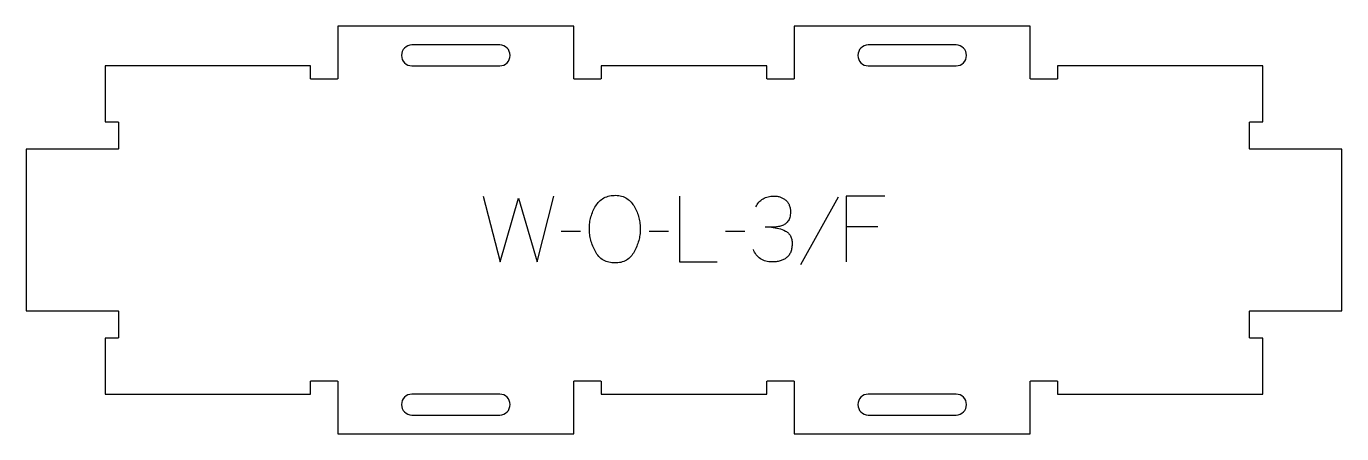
# Model space of a CAD drawing. Extents: x 0 to 600, y 0 to 186.
import ezdxf

# ---------------------------------------------------------------- set-up
doc = ezdxf.new("R2010")
doc.units = 0
for name, color, linetype in [('1_ANYTOOL_1MMDEEP_LABELS_S', 2, 'CONTINUOUS'), ('3_ANYTOOL_CUTTHROUGH_INSID', 4, 'CONTINUOUS'), ('4_ANYTOOL_CUTTHROUGH_OUTSI', 5, 'CONTINUOUS')]:
    doc.layers.add(name, color=color, linetype=linetype)

msp = doc.modelspace()

# ---------------------------------------------------------------- linework, layer by layer
at = {"layer": '1_ANYTOOL_1MMDEEP_LABELS_S'}
for p, q in [((370.014286, 107.728572), (352.828572, 76.957143)), ((252.585714, 92.085715), (243.8, 92)), ((292.614286, 92.085715), (283.828572, 92)), ((327.5, 92.085715), (318.714286, 92)), ((388.1, 94.228572), (373.614286, 94.228572))]:
    msp.add_line(p, q, dxfattribs=at)
for points in [[(208.228572, 108.2), (215.942857, 78.2), (224.385714, 107.3), (232.871429, 78.2), (240.371429, 108.2)], [(297.757143, 108.2), (297.757143, 78.2), (314.857143, 78.2)], [(391.271429, 108.2), (373.614286, 108.2), (373.614286, 78.2)]]:
    msp.add_lwpolyline(points, dxfattribs=at)
msp.add_lwpolyline([(268.657143, 108.542858, -0.064784), (271.331098, 108.194936, -0.088904), (273.757143, 107.064286, -0.05419), (275.679708, 105.372156, -0.051179), (277.207143, 103.314286, -0.041653), (278.389342, 100.885514, -0.036749), (279.178572, 98.3, -0.024892), (279.636351, 95.680737, -0.030823), (279.8, 93.028572, -0.034269), (279.62348, 90.456075, -0.031918), (279.108929, 87.928572, -0.031725), (278.220742, 85.319175, -0.026303), (277.035714, 82.828572, -0.058719), (275.511934, 80.666824, -0.077745), (273.473214, 79.003572, -0.077243), (270.986226, 78.024734, -0.055252), (268.314286, 77.728572, -0.054051), (265.560361, 78.027151, -0.077615), (262.994643, 79.025, -0.078558), (260.91957, 80.712074, -0.060481), (259.378572, 82.914286, -0.02629), (258.191911, 85.453505, -0.031299), (257.305357, 88.110715, -0.031469), (256.790319, 90.69753, -0.033416), (256.614286, 93.328572, -0.032847), (256.792964, 96.04552, -0.035049), (257.3375, 98.7125, -0.03503), (258.253474, 101.289539, -0.032231), (259.507143, 103.721429, -0.062518), (261.129032, 105.788523, -0.074052), (263.241072, 107.3375, -0.072322), (265.867925, 108.268391, -0.049083)], format="xyb", close=True, dxfattribs=at)
for points in [[(332.471429, 103.271429, -0.060092), (333.859646, 105.357562, -0.080583), (335.760714, 106.967858, -0.079919), (338.11678, 107.915623, -0.055798), (340.657143, 108.2, -0.035013), (342.213043, 108.090913, -0.047512), (343.726786, 107.728572, -0.048382), (345.016211, 107.142532, -0.050886), (346.164286, 106.314286, -0.060051), (347.09019, 105.267498, -0.058597), (347.744643, 104.032143, -0.056917), (348.140773, 102.521228, -0.03878), (348.242857, 100.957143, -0.02544), (348.179842, 99.719426, -0.041152), (347.953572, 98.503572, -0.042175), (347.609758, 97.563301, -0.059142), (347.085714, 96.714286, -0.068767), (345.795018, 95.481791, -0.072211), (344.214286, 94.657143, -0.043093), (342.387174, 94.18955, -0.035742), (340.507143, 94.014286, -0.002283), (338.653679, 93.982893, -0.003092), (336.8, 93.971429)], [(339.585714, 93.971429, -0.052004), (342.918797, 93.458626, -0.057563), (346.057143, 92.235715, -0.070633), (347.331679, 91.311111, -0.079113), (348.275, 90.055358, -0.075641), (348.851788, 88.400499, -0.046128), (349.014286, 86.642858, -0.033924), (348.880689, 84.676083, -0.057836), (348.392857, 82.775, -0.060832), (347.63388, 81.346026, -0.072757), (346.528572, 80.171429, -0.05358), (345.13398, 79.290347, -0.043301), (343.592857, 78.692858, -0.042335), (341.694369, 78.310608, -0.028525), (339.757143, 78.2, -0.059964), (337.045642, 78.526358, -0.089395), (334.571429, 79.625, -0.089624), (332.647261, 81.509447, -0.061164), (331.357143, 83.9)]]:
    msp.add_lwpolyline(points, format="xyb", dxfattribs=at)
at = {"layer": '3_ANYTOOL_CUTTHROUGH_INSID'}
for points in [[(175.75, 167.5), (215.75, 167.5, 1), (215.75, 177), (175.75, 177, 1)], [(383.75, 167.5), (423.75, 167.5, 1), (423.75, 177), (383.75, 177, 1)], [(175.75, 18, 1), (175.75, 8.5), (215.75, 8.5, 0.414214), (220.5, 13.25, 0.414214), (215.75, 18)], [(383.75, 18, 1), (383.75, 8.5), (423.75, 8.5, 1), (423.75, 18)]]:
    msp.add_lwpolyline(points, format="xyb", close=True, dxfattribs=at)
at = {"layer": '4_ANYTOOL_CUTTHROUGH_OUTSI'}
msp.add_lwpolyline([(0, 56), (41.75, 56, -0.414214), (42, 55.75), (42, 43.75, -0.414214), (41.75, 43.5), (36, 43.5), (36, 18), (129.5, 18), (129.5, 23.75, -0.414214), (129.75, 24), (141.75, 24, -0.414214), (142, 23.75), (142, 0), (249.5, 0), (249.5, 23.75, -0.414214), (249.75, 24), (261.75, 24, -0.414214), (262, 23.75), (262, 18), (337.5, 18), (337.5, 23.75, -0.414214), (337.75, 24), (349.75, 24, -0.414214), (350, 23.75), (350, 0), (457.5, 0), (457.5, 23.75, -0.414214), (457.75, 24), (469.75, 24, -0.414214), (470, 23.75), (470, 18), (563.5, 18), (563.5, 43.5), (557.75, 43.5, -0.414214), (557.5, 43.75), (557.5, 55.75, -0.414214), (557.75, 56), (599.5, 56), (599.5, 129.5), (557.75, 129.5, -0.414214), (557.5, 129.75), (557.5, 141.75, -0.414214), (557.75, 142), (563.5, 142), (563.5, 167.5), (470, 167.5), (470, 161.75, -0.414214), (469.75, 161.5), (457.75, 161.5, -0.414214), (457.5, 161.75), (457.5, 185.5), (350, 185.5), (350, 161.75, -0.414214), (349.75, 161.5), (337.75, 161.5, -0.414214), (337.5, 161.75), (337.5, 167.5), (262, 167.5), (262, 161.75, -0.414214), (261.75, 161.5), (249.75, 161.5, -0.414214), (249.5, 161.75), (249.5, 185.5), (142, 185.5), (142, 161.75, -0.414214), (141.75, 161.5), (129.75, 161.5, -0.414214), (129.5, 161.75), (129.5, 167.5), (36, 167.5), (36, 142), (41.75, 142, -0.414214), (42, 141.75), (42, 129.75, -0.414214), (41.75, 129.5), (0, 129.5)], format="xyb", close=True, dxfattribs=at)

doc.saveas('drawing.dxf')
